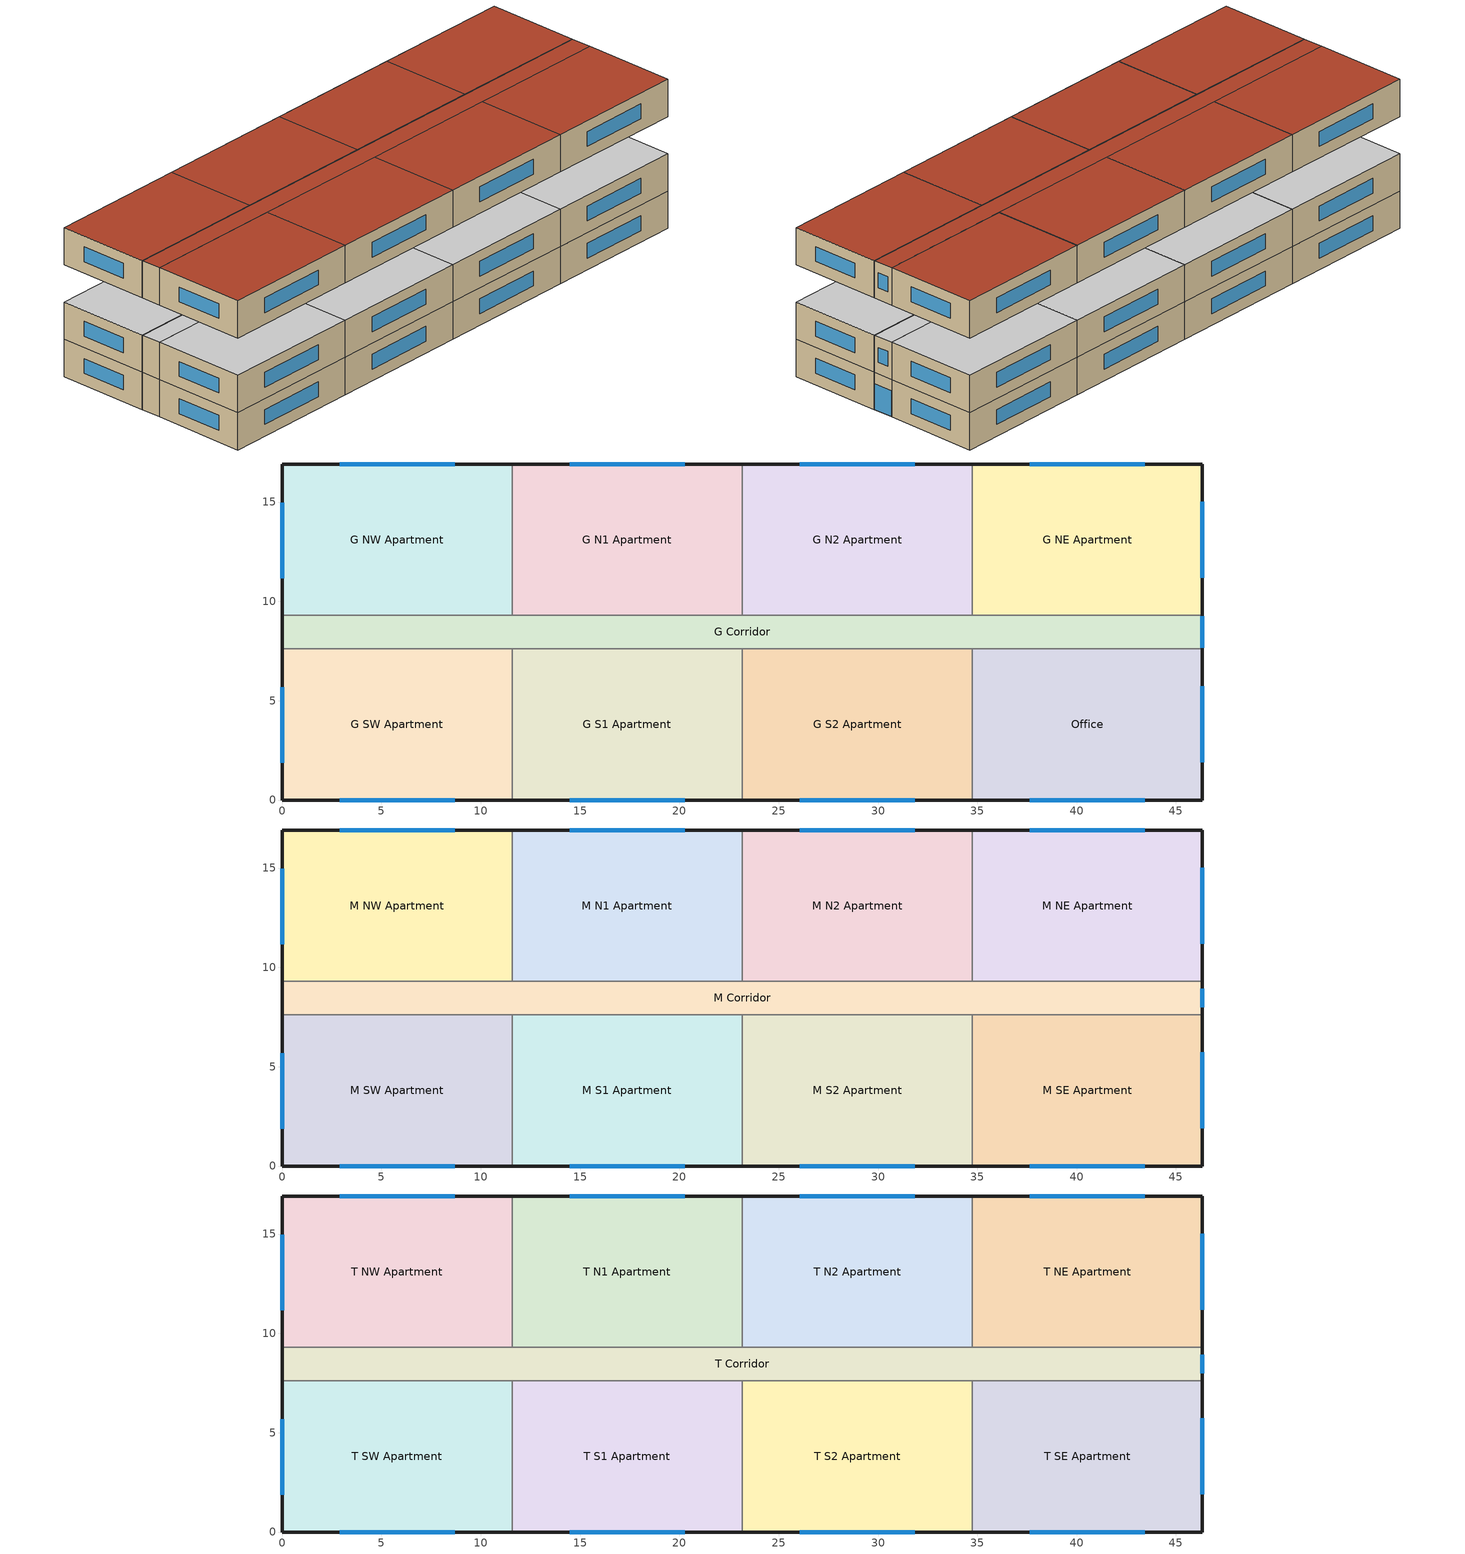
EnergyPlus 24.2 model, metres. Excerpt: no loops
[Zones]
G N1 Apartment
 floor ground (gGFloorN1A_Ffactor): 11.58,16.92 23.16,16.92 23.16,9.3 11.58,9.3 z0
 wall outside (res_ext_wall): 23.16,16.92 11.58,16.92 z0:3.05
 wall to G N2 Apartment (int_wall): 23.16,9.3 23.16,16.92 z0:3.05
 wall to G Corridor (int_wall): 11.58,9.3 23.16,9.3 z0:3.05
 window (ResWindow_U__SHGC_0.37): 20.27,16.92 14.48,16.92 z0.95:2.17
 ceiling adiabatic (int_slab_ceiling): 23.16,9.3 23.16,16.92 11.58,16.92 11.58,9.3 z3.05
G N2 Apartment
 floor ground (gGFloorN2A_Ffactor): 23.16,16.92 34.75,16.92 34.75,9.3 23.16,9.3 z0
 wall outside (res_ext_wall): 34.75,16.92 23.16,16.92 z0:3.05
 wall to G NE Apartment (int_wall): 34.75,9.3 34.75,16.92 z0:3.05
 wall to G Corridor (int_wall): 23.16,9.3 34.75,9.3 z0:3.05
 window (ResWindow_U__SHGC_0.37): 31.85,16.92 26.06,16.92 z0.95:2.17
 ceiling adiabatic (int_slab_ceiling): 34.75,9.3 34.75,16.92 23.16,16.92 23.16,9.3 z3.05
G NE Apartment
 floor ground (gGFloorNEA_Ffactor): 34.75,16.92 46.33,16.92 46.33,9.3 34.75,9.3 z0
 wall outside (res_ext_wall): 46.33,9.3 46.33,16.92 34.75,16.92 z0:3.05
 wall to G Corridor (int_wall): 34.75,9.3 46.33,9.3 z0:3.05
 window (ResWindow_U__SHGC_0.37): 46.33,11.2 46.33,15.01 / 43.43,16.92 37.64,16.92 z0.95:2.17
 ceiling adiabatic (int_slab_ceiling): 46.33,9.3 46.33,16.92 34.75,16.92 34.75,9.3 z3.05
G NW Apartment
 floor ground (gGFloorNWA_Ffactor): 0,16.92 11.58,16.92 11.58,9.3 0,9.3 z0
 wall outside (res_ext_wall): 11.58,16.92 0,16.92 0,9.3 z0:3.05
 wall to G N1 Apartment (int_wall): 11.58,9.3 11.58,16.92 z0:3.05
 wall to G Corridor (int_wall): 0,9.3 11.58,9.3 z0:3.05
 window (ResWindow_U__SHGC_0.37): 8.69,16.92 2.89,16.92 / 0,14.97 0,11.16 z0.95:2.17
 ceiling adiabatic (int_slab_ceiling): 11.58,9.3 11.58,16.92 0,16.92 0,9.3 z3.05
G S1 Apartment
 floor ground (gGFloorS1A_Ffactor): 11.58,7.62 23.16,7.62 23.16,0 11.58,0 z0
 wall outside (res_ext_wall): 11.58,0 23.16,0 z0:3.05
 wall to G S2 Apartment (int_wall): 23.16,0 23.16,7.62 z0:3.05
 wall to G Corridor (int_wall): 23.16,7.62 11.58,7.62 z0:3.05
 window (ResWindow_U__SHGC_0.37): 14.48,0 20.27,0 z0.95:2.17
 ceiling adiabatic (int_slab_ceiling): 23.16,0 23.16,7.62 11.58,7.62 11.58,0 z3.05
G S2 Apartment
 floor ground (gGFloorS2A_Ffactor): 23.16,7.62 34.75,7.62 34.75,0 23.16,0 z0
 wall outside (res_ext_wall): 23.16,0 34.75,0 z0:3.05
 wall to Office (int_wall): 34.75,0 34.75,7.62 z0:3.05
 wall to G Corridor (int_wall): 34.75,7.62 23.16,7.62 z0:3.05
 window (ResWindow_U__SHGC_0.37): 26.06,0 31.85,0 z0.95:2.17
 ceiling adiabatic (int_slab_ceiling): 34.75,0 34.75,7.62 23.16,7.62 23.16,0 z3.05
Office
 floor ground (gGFloorSEA_Ffactor): 34.75,7.62 46.33,7.62 46.33,0 34.75,0 z0
 wall outside (res_ext_wall): 34.75,0 46.33,0 46.33,7.62 z0:3.05
 wall to G Corridor (int_wall): 46.33,7.62 34.75,7.62 z0:3.05
 window (ResWindow_U__SHGC_0.37): 46.33,1.9 46.33,5.71 / 37.64,0 43.43,0 z0.95:2.17
 ceiling adiabatic (int_slab_ceiling): 46.33,0 46.33,7.62 34.75,7.62 34.75,0 z3.05
G SW Apartment
 floor ground (gGFloorSWA_Ffactor): 0,7.62 11.58,7.62 11.58,0 0,0 z0
 wall outside (res_ext_wall): 0,7.62 0,0 11.58,0 z0:3.05
 wall to G S1 Apartment (int_wall): 11.58,0 11.58,7.62 z0:3.05
 wall to G Corridor (int_wall): 11.58,7.62 0,7.62 z0:3.05
 window (ResWindow_U__SHGC_0.37): 2.9,0 8.69,0 / 0,5.68 0,1.87 z0.95:2.17
 ceiling adiabatic (int_slab_ceiling): 11.58,0 11.58,7.62 0,7.62 0,0 z3.05
G Corridor
 floor ground (gFloorC_Ffactor): 0,9.3 46.33,9.3 46.33,7.62 0,7.62 z0
 wall outside (res_ext_wall): 46.33,7.62 46.33,9.3 / 0,9.3 0,7.62 z0:3.05
 window (ResWindow_U__SHGC_0.37): 46.33,7.67 46.33,9.25 z0.03:2.13
 ceiling adiabatic (int_slab_ceiling): 46.33,7.62 46.33,9.3 0,9.3 0,7.62 z3.05
M N1 Apartment
 floor adiabatic (ext_slab_8in_with_carpet): 11.58,16.92 23.16,16.92 23.16,9.3 11.58,9.3 z3.05
 wall outside (res_ext_wall): 23.16,16.92 11.58,16.92 z3.05:6.1
 wall to M N2 Apartment (int_wall): 23.16,9.3 23.16,16.92 z3.05:6.1
 wall to M Corridor (int_wall): 11.58,9.3 23.16,9.3 z3.05:6.1
 window (ResWindow_U__SHGC_0.37): 20.27,16.92 14.48,16.92 z4:5.22
 ceiling adiabatic (int_slab_ceiling): 23.16,9.3 23.16,16.92 11.58,16.92 11.58,9.3 z6.1
M N2 Apartment
 floor adiabatic (ext_slab_8in_with_carpet): 23.16,16.92 34.75,16.92 34.75,9.3 23.16,9.3 z3.05
 wall outside (res_ext_wall): 34.75,16.92 23.16,16.92 z3.05:6.1
 wall to M NE Apartment (int_wall): 34.75,9.3 34.75,16.92 z3.05:6.1
 wall to M Corridor (int_wall): 23.16,9.3 34.75,9.3 z3.05:6.1
 window (ResWindow_U__SHGC_0.37): 31.85,16.92 26.06,16.92 z4:5.22
 ceiling adiabatic (int_slab_ceiling): 34.75,9.3 34.75,16.92 23.16,16.92 23.16,9.3 z6.1
M NE Apartment
 floor adiabatic (ext_slab_8in_with_carpet): 34.75,16.92 46.33,16.92 46.33,9.3 34.75,9.3 z3.05
 wall outside (res_ext_wall): 46.33,9.3 46.33,16.92 34.75,16.92 z3.05:6.1
 wall to M Corridor (int_wall): 34.75,9.3 46.33,9.3 z3.05:6.1
 window (ResWindow_U__SHGC_0.37): 46.33,11.2 46.33,15.01 / 43.43,16.92 37.64,16.92 z4:5.22
 ceiling adiabatic (int_slab_ceiling): 46.33,9.3 46.33,16.92 34.75,16.92 34.75,9.3 z6.1
M NW Apartment
 floor adiabatic (ext_slab_8in_with_carpet): 0,16.92 11.58,16.92 11.58,9.3 0,9.3 z3.05
 wall outside (res_ext_wall): 11.58,16.92 0,16.92 0,9.3 z3.05:6.1
 wall to M N1 Apartment (int_wall): 11.58,9.3 11.58,16.92 z3.05:6.1
 wall to M Corridor (int_wall): 0,9.3 11.58,9.3 z3.05:6.1
 window (ResWindow_U__SHGC_0.37): 8.69,16.92 2.89,16.92 / 0,14.97 0,11.16 z4:5.22
 ceiling adiabatic (int_slab_ceiling): 11.58,9.3 11.58,16.92 0,16.92 0,9.3 z6.1
M S1 Apartment
 floor adiabatic (ext_slab_8in_with_carpet): 11.58,7.62 23.16,7.62 23.16,0 11.58,0 z3.05
 wall outside (res_ext_wall): 11.58,0 23.16,0 z3.05:6.1
 wall to M S2 Apartment (int_wall): 23.16,0 23.16,7.62 z3.05:6.1
 wall to M Corridor (int_wall): 23.16,7.62 11.58,7.62 z3.05:6.1
 window (ResWindow_U__SHGC_0.37): 14.48,0 20.27,0 z4:5.22
 ceiling adiabatic (int_slab_ceiling): 23.16,0 23.16,7.62 11.58,7.62 11.58,0 z6.1
M S2 Apartment
 floor adiabatic (ext_slab_8in_with_carpet): 23.16,7.62 34.75,7.62 34.75,0 23.16,0 z3.05
 wall outside (res_ext_wall): 23.16,0 34.75,0 z3.05:6.1
 wall to M SE Apartment (int_wall): 34.75,0 34.75,7.62 z3.05:6.1
 wall to M Corridor (int_wall): 34.75,7.62 23.16,7.62 z3.05:6.1
 window (ResWindow_U__SHGC_0.37): 26.06,0 31.85,0 z4:5.22
 ceiling adiabatic (int_slab_ceiling): 34.75,0 34.75,7.62 23.16,7.62 23.16,0 z6.1
M SE Apartment
 floor adiabatic (ext_slab_8in_with_carpet): 34.75,7.62 46.33,7.62 46.33,0 34.75,0 z3.05
 wall outside (res_ext_wall): 34.75,0 46.33,0 46.33,7.62 z3.05:6.1
 wall to M Corridor (int_wall): 46.33,7.62 34.75,7.62 z3.05:6.1
 window (ResWindow_U__SHGC_0.37): 46.33,1.9 46.33,5.71 / 37.64,0 43.43,0 z4:5.22
 ceiling adiabatic (int_slab_ceiling): 46.33,0 46.33,7.62 34.75,7.62 34.75,0 z6.1
M SW Apartment
 floor adiabatic (ext_slab_8in_with_carpet): 0,7.62 11.58,7.62 11.58,0 0,0 z3.05
 wall outside (res_ext_wall): 0,7.62 0,0 11.58,0 z3.05:6.1
 wall to M S1 Apartment (int_wall): 11.58,0 11.58,7.62 z3.05:6.1
 wall to M Corridor (int_wall): 11.58,7.62 0,7.62 z3.05:6.1
 window (ResWindow_U__SHGC_0.37): 2.9,0 8.69,0 / 0,5.68 0,1.87 z4:5.22
 ceiling adiabatic (int_slab_ceiling): 11.58,0 11.58,7.62 0,7.62 0,0 z6.1
M Corridor
 floor adiabatic (ext_slab_8in_with_carpet): 0,9.3 46.33,9.3 46.33,7.62 0,7.62 z3.05
 wall outside (res_ext_wall): 46.33,7.62 46.33,9.3 / 0,9.3 0,7.62 z3.05:6.1
 window (ResWindow_U__SHGC_0.37): 46.33,8 46.33,8.91 z4:5.22
 ceiling adiabatic (int_slab_ceiling): 46.33,7.62 46.33,9.3 0,9.3 0,7.62 z6.1
T N1 Apartment
 floor adiabatic (ext_slab_8in_with_carpet): 11.58,16.92 23.16,16.92 23.16,9.3 11.58,9.3 z9.14
 wall outside (res_ext_wall): 23.16,16.92 11.58,16.92 z9.14:12.19
 wall to T N2 Apartment (int_wall): 23.16,9.3 23.16,16.92 z9.14:12.19
 wall to T Corridor (int_wall): 11.58,9.3 23.16,9.3 z9.14:12.19
 window (ResWindow_U__SHGC_0.37): 20.27,16.92 14.48,16.92 z10.1:11.32
 roof outside (res_roof): 23.16,9.3 23.16,16.92 11.58,16.92 11.58,9.3 z12.19
T N2 Apartment
 floor adiabatic (ext_slab_8in_with_carpet): 23.16,16.92 34.75,16.92 34.75,9.3 23.16,9.3 z9.14
 wall outside (res_ext_wall): 34.75,16.92 23.16,16.92 z9.14:12.19
 wall to T NE Apartment (int_wall): 34.75,9.3 34.75,16.92 z9.14:12.19
 wall to T Corridor (int_wall): 23.16,9.3 34.75,9.3 z9.14:12.19
 window (ResWindow_U__SHGC_0.37): 31.85,16.92 26.06,16.92 z10.1:11.32
 roof outside (res_roof): 34.75,9.3 34.75,16.92 23.16,16.92 23.16,9.3 z12.19
T NW Apartment
 floor adiabatic (ext_slab_8in_with_carpet): 0,16.92 11.58,16.92 11.58,9.3 0,9.3 z9.14
 wall outside (res_ext_wall): 11.58,16.92 0,16.92 0,9.3 z9.14:12.19
 wall to T N1 Apartment (int_wall): 11.58,9.3 11.58,16.92 z9.14:12.19
 wall to T Corridor (int_wall): 0,9.3 11.58,9.3 z9.14:12.19
 window (ResWindow_U__SHGC_0.37): 8.69,16.92 2.89,16.92 / 0,14.97 0,11.16 z10.1:11.32
 roof outside (res_roof): 11.58,9.3 11.58,16.92 0,16.92 0,9.3 z12.19
T S1 Apartment
 floor adiabatic (ext_slab_8in_with_carpet): 11.58,7.62 23.16,7.62 23.16,0 11.58,0 z9.14
 wall outside (res_ext_wall): 11.58,0 23.16,0 z9.14:12.19
 wall to T S2 Apartment (int_wall): 23.16,0 23.16,7.62 z9.14:12.19
 wall to T Corridor (int_wall): 23.16,7.62 11.58,7.62 z9.14:12.19
 window (ResWindow_U__SHGC_0.37): 14.48,0 20.27,0 z10.1:11.32
 roof outside (res_roof): 23.16,0 23.16,7.62 11.58,7.62 11.58,0 z12.19
T S2 Apartment
 floor adiabatic (ext_slab_8in_with_carpet): 23.16,7.62 34.75,7.62 34.75,0 23.16,0 z9.14
 wall outside (res_ext_wall): 23.16,0 34.75,0 z9.14:12.19
 wall to T SE Apartment (int_wall): 34.75,0 34.75,7.62 z9.14:12.19
 wall to T Corridor (int_wall): 34.75,7.62 23.16,7.62 z9.14:12.19
 window (ResWindow_U__SHGC_0.37): 26.06,0 31.85,0 z10.1:11.32
 roof outside (res_roof): 34.75,0 34.75,7.62 23.16,7.62 23.16,0 z12.19
T SW Apartment
 floor adiabatic (ext_slab_8in_with_carpet): 0,7.62 11.58,7.62 11.58,0 0,0 z9.14
 wall outside (res_ext_wall): 0,7.62 0,0 11.58,0 z9.14:12.19
 wall to T S1 Apartment (int_wall): 11.58,0 11.58,7.62 z9.14:12.19
 wall to T Corridor (int_wall): 11.58,7.62 0,7.62 z9.14:12.19
 window (ResWindow_U__SHGC_0.37): 2.9,0 8.69,0 / 0,5.68 0,1.87 z10.1:11.32
 roof outside (res_roof): 11.58,0 11.58,7.62 0,7.62 0,0 z12.19
T Corridor
 floor adiabatic (ext_slab_8in_with_carpet): 0,9.3 46.33,9.3 46.33,7.62 0,7.62 z9.14
 wall outside (res_ext_wall): 46.33,7.62 46.33,9.3 / 0,9.3 0,7.62 z9.14:12.19
 window (ResWindow_U__SHGC_0.37): 46.33,8 46.33,8.91 z10.1:11.32
 roof outside (res_roof): 46.33,7.62 46.33,9.3 0,9.3 0,7.62 z12.19
T NE Apartment
 floor adiabatic (ext_slab_8in_with_carpet): 34.75,16.92 46.33,16.92 46.33,9.3 34.75,9.3 z9.14
 wall outside (res_ext_wall): 46.33,9.3 46.33,16.92 34.75,16.92 z9.14:12.19
 wall to T Corridor (int_wall): 34.75,9.3 46.33,9.3 z9.14:12.19
 window (ResWindow_U__SHGC_0.37): 46.33,11.2 46.33,15.01 / 43.43,16.92 37.64,16.92 z10.1:11.32
 roof outside (res_roof): 46.33,9.3 46.33,16.92 34.75,16.92 34.75,9.3 z12.19
T SE Apartment
 floor adiabatic (ext_slab_8in_with_carpet): 34.75,7.62 46.33,7.62 46.33,0 34.75,0 z9.14
 wall outside (res_ext_wall): 34.75,0 46.33,0 46.33,7.62 z9.14:12.19
 wall to T Corridor (int_wall): 46.33,7.62 34.75,7.62 z9.14:12.19
 window (ResWindow_U__SHGC_0.37): 46.33,1.9 46.33,5.71 / 37.64,0 43.43,0 z10.1:11.32
 roof outside (res_roof): 46.33,0 46.33,7.62 34.75,7.62 34.75,0 z12.19
[Building]
ApartmentMidRise: Loads convergence tolerance value=0.04; Maximum number of warmup days=15; Minimum number of warmup days=6; North axis=0; Solar distribution=MinimalShadowing; Temperature convergence tolerance value=0.4; Terrain=City
[Site:GroundTemperature:FCfactorMethod]
January ground temperature=7.1; February ground temperature=3; March ground temperature=-1; April ground temperature=0.8; May ground temperature=-0.2; June ground temperature=4.8; July ground temperature=6.1; August ground temperature=13.7; September ground temperature=22.2; October ground temperature=22.7; November ground temperature=21.7; December ground temperature=18.5
[Site:Location]
Denver-Aurora-Buckley.AFB_CO_USA WMO=724695: Elevation=1726; Latitude=39.72; Longitude=-104.75; Time zone=-7
[Site:WaterMainsTemperature]
Annual average outdoor air temperature=9.95; Calculation method=Correlation; Maximum difference in monthly average outdoor air temperatures=23.7
[SizingPeriod:DesignDay] Barometric pressure=82237; Day of month=21; Daylight saving time indicator=No; Dry bulb temperature range modifier type=DefaultMultipliers; Humidity condition type=WetBulb; Rain indicator=No; Snow indicator=No
Name | Ashrae clear sky optical depth for beam irradiance taub | Ashrae clear sky optical depth for diffuse irradiance taud | Daily dry bulb temperature range | Day type | Maximum dry bulb temperature | Month | Solar model indicator | Wetbulb or dewpoint at maximum dry bulb | Wind direction | Wind speed | Sky clearness
Denver-Aurora-Buckley.AFB_CO_USA Ann Clg .4% Condns DB=>MWB | 0.423 | 2.02 | 14.8 | SummerDesignDay | 33.9 | 7 | ASHRAETau | 15 | 30 | 3.6
Denver-Aurora-Buckley.AFB_CO_USA Ann Htg 99.6% Condns DB |  |  | 0 | WinterDesignDay | -17.9 | 12 | ASHRAEClearSky | -17.9 | 180 | 2.5 | 0
[Construction]
InteriorFurnishings: Std Wood 6inch
ResWindow_U__SHGC_0.37: Res Window Glazing Layer
ext_slab_8in_with_carpet: 200mm Normalweight concrete floor, CP02 CARPET PAD
int_slab_ceiling: CP02 CARPET PAD, 100mm Normalweight concrete floor
int_wall: G01 13mm gypsum board, G01 13mm gypsum board
res_ext_wall: F07 25mm stucco, G01 16mm gypsum board, Res_Exterior_Wall_Insulation, G01 16mm gypsum board
res_roof: F13 Built-up roofing, Res_Roof_Insulation, F08 Metal surface
[Construction:FfactorGroundFloor] F factor=0.88281
Name | Area | Perimeterexposed
gFloorC_Ffactor | 77.6585 | 3.3526
gGFloorN1A_Ffactor; gGFloorN2A_Ffactor; gGFloorS1A_Ffactor; gGFloorS2A_Ffactor | 88.2487 | 11.5818
gGFloorNEA_Ffactor; gGFloorNWA_Ffactor; gGFloorSEA_Ffactor; gGFloorSWA_Ffactor | 88.2487 | 19.2014
[Material]
Name | Conductivity | Density | Roughness | Specific heat | Thickness | Solar absorptance | Thermal absorptance | Visible absorptance
100mm Normalweight concrete floor | 2.31 | 2322 | MediumRough | 832 | 0.1016
200mm Normalweight concrete floor | 2.31 | 2322 | MediumRough | 832 | 0.2032
F07 25mm stucco | 0.72 | 1856 | Smooth | 840 | 0.0254 | 0.7 | 0.9 | 0.7
F08 Metal surface | 45.28 | 7824 | Smooth | 500 | 0.0008
F13 Built-up roofing | 0.16 | 1120 | Rough | 1460 | 0.0095 | 0.7 | 0.9
G01 13mm gypsum board | 0.16 | 800 | Smooth | 1090 | 0.0127 | 0.7 | 0.9 | 0.5
G01 16mm gypsum board | 0.16 | 800 | MediumSmooth | 1090 | 0.0159
Std Wood 6inch | 0.12 | 540 | MediumSmooth | 1210 | 0.15 | 0.7 | 0.9 | 0.7
[Material:NoMass] Solar absorptance=0.7; Thermal absorptance=0.9
Name | Roughness | Thermal resistance | Visible absorptance
CP02 CARPET PAD | VeryRough | 0.21648 | 0.8
Res_Exterior_Wall_Insulation | MediumSmooth | 2.81828 | 0.7
Res_Roof_Insulation | MediumSmooth | 5.30668 | 0.7
[WindowMaterial:SimpleGlazingSystem]
Res Window Glazing Layer: Solar heat gain coefficient=0.37; U factor=2.15774; Visible transmittance=0.407
[AvailabilityManager:Scheduled] Schedule=COMPACT HVAC-ALWAYS 1
Split GN1 Availability; Split GN2 Availability; Split GNE Availability; Split GNW Availability; Split GS1 Availability; Split GS2 Availability; Split GSW Availability; Split MN1 Availability; Split MN2 Availability; Split MNE Availability; Split MNW Availability; Split MS1 Availability; Split MS2 Availability; Split MSE Availability; Split MSW Availability; Split Office Availability; Split TN1 Availability; Split TN2 Availability; Split TNE Availability; Split TNW Availability; Split TS1 Availability; Split TS2 Availability; Split TSE Availability; Split TSW Availability
[ElectricEquipment] Fraction latent=0
Name | Design level | Design level calculation method | End use subcategory | Fraction lost | Fraction radiant | Schedule | Zone or zonelist or space or spacelist | Watts per floor area
Elevators_Lights_Fan | 63 | EquipmentLevel | ElevatorLightsFan | 0.95 | 0 | ELEV_LIGHT_FAN_SCH_ADD_DF | G Corridor
G Corridor_Elevators_Equip | 16054.9 | EquipmentLevel | ElevatorLift | 0.95 | 0 | BLDG_ELEVATORS | G Corridor
Plug_GN1 |  | Watts/Area | MiscPlug | 0 | 0.5 | EQP_APT_SCH | G N1 Apartment | 6.67
Plug_GN2 |  | Watts/Area | MiscPlug | 0 | 0.5 | EQP_APT_SCH | G N2 Apartment | 6.67
Plug_GNE |  | Watts/Area | MiscPlug | 0 | 0.5 | EQP_APT_SCH | G NE Apartment | 6.67
Plug_GNW |  | Watts/Area | MiscPlug | 0 | 0.5 | EQP_APT_SCH | G NW Apartment | 6.67
Plug_GS1 |  | Watts/Area | MiscPlug | 0 | 0.5 | EQP_APT_SCH | G S1 Apartment | 6.67
Plug_GS2 |  | Watts/Area | MiscPlug | 0 | 0.5 | EQP_APT_SCH | G S2 Apartment | 6.67
Plug_GSW |  | Watts/Area | MiscPlug | 0 | 0.5 | EQP_APT_SCH | G SW Apartment | 6.67
Plug_MN1 |  | Watts/Area | MiscPlug | 0 | 0.5 | EQP_APT_SCH | M N1 Apartment | 6.67
Plug_MN2 |  | Watts/Area | MiscPlug | 0 | 0.5 | EQP_APT_SCH | M N2 Apartment | 6.67
Plug_MNE |  | Watts/Area | MiscPlug | 0 | 0.5 | EQP_APT_SCH | M NE Apartment | 6.67
Plug_MNW |  | Watts/Area | MiscPlug | 0 | 0.5 | EQP_APT_SCH | M NW Apartment | 6.67
Plug_MS1 |  | Watts/Area | MiscPlug | 0 | 0.5 | EQP_APT_SCH | M S1 Apartment | 6.67
Plug_MS2 |  | Watts/Area | MiscPlug | 0 | 0.5 | EQP_APT_SCH | M S2 Apartment | 6.67
Plug_MSE |  | Watts/Area | MiscPlug | 0 | 0.5 | EQP_APT_SCH | M SE Apartment | 6.67
Plug_MSW |  | Watts/Area | MiscPlug | 0 | 0.5 | EQP_APT_SCH | M SW Apartment | 6.67
Plug_Office |  | Watts/Area | MiscPlug | 0 | 0.5 | EQP_OFF_SCH | Office | 6.67
Plug_TN1 |  | Watts/Area | MiscPlug | 0 | 0.5 | EQP_APT_SCH | T N1 Apartment | 6.67
Plug_TN2 |  | Watts/Area | MiscPlug | 0 | 0.5 | EQP_APT_SCH | T N2 Apartment | 6.67
Plug_TNE |  | Watts/Area | MiscPlug | 0 | 0.5 | EQP_APT_SCH | T NE Apartment | 6.67
Plug_TNW |  | Watts/Area | MiscPlug | 0 | 0.5 | EQP_APT_SCH | T NW Apartment | 6.67
Plug_TS1 |  | Watts/Area | MiscPlug | 0 | 0.5 | EQP_APT_SCH | T S1 Apartment | 6.67
Plug_TS2 |  | Watts/Area | MiscPlug | 0 | 0.5 | EQP_APT_SCH | T S2 Apartment | 6.67
Plug_TSE |  | Watts/Area | MiscPlug | 0 | 0.5 | EQP_APT_SCH | T SE Apartment | 6.67
Plug_TSW |  | Watts/Area | MiscPlug | 0 | 0.5 | EQP_APT_SCH | T SW Apartment | 6.67
[EnergyManagementSystem:Actuator] Actuated component control type=Schedule Value; Actuated component type=Schedule:Compact
Name | Actuated component unique
N_Apartment_CLGSETP_Actuator | N CLGSETP_APT_SCH
N_Apartment_HTGSETP_Actuator | N HTGSETP_APT_SCH
S_Apartment_CLGSETP_Actuator | S CLGSETP_APT_SCH
S_Apartment_HTGSETP_Actuator | S HTGSETP_APT_SCH
[EnergyManagementSystem:Program]
Door_Switch_Enabled_Thermostat_Reset_Program_N_Apartments: IF (M_N1_Apartment_Sliding_Door_Ventilation_Sensor > 0); SET N_Apartment_CLGSETP_Actuator = 32.22; SET N_Apartment_HTGSETP_Actuator = 12.78; ELSE; SET N_Apartment_CLGSETP_Actuator = null; SET N_Apartment_HTGSETP_Actuator = null; ENDIF
Door_Switch_Enabled_Thermostat_Reset_Program_S_Apartments: IF (M_S1_Apartment_Sliding_Door_Ventilation_Sensor > 0); SET S_Apartment_CLGSETP_Actuator = 32.22; SET S_Apartment_HTGSETP_Actuator = 12.78; ELSE; SET S_Apartment_CLGSETP_Actuator = null; SET S_Apartment_HTGSETP_Actuator = null; ENDIF
[EnergyManagementSystem:ProgramCallingManager]
Door_Switch_Enabled_Thermostat_Reset: BeginTimestepBeforePredictor; Door_Switch_Enabled_Thermostat_Reset_Program_N_Apartments; Door_Switch_Enabled_Thermostat_Reset_Program_S_Apartments
[Exterior:Lights]
Facade Lighting: Control option=AstronomicalClock; Design level=1651; End use subcategory=General; Schedule=Exterior_Lgt_ALWAYS_ON
[InternalMass] Construction=InteriorFurnishings
Name | Zone or zonelist | Surface area
G InternalMass N1A | G N1 Apartment | 88.2493
G InternalMass N2A | G N2 Apartment | 88.2493
G InternalMass NEA | G NE Apartment | 88.2493
G InternalMass NWA | G NW Apartment | 88.2493
G InternalMass S1A | G S1 Apartment | 88.2493
G InternalMass S2A | G S2 Apartment | 88.2493
G InternalMass SEA | Office | 88.2493
G InternalMass SWA | G SW Apartment | 88.2493
M InternalMass N1A | M N1 Apartment | 176.499
M InternalMass N2A | M N2 Apartment | 176.499
M InternalMass NEA | M NE Apartment | 176.499
M InternalMass NWA | M NW Apartment | 176.499
M InternalMass S1A | M S1 Apartment | 176.499
M InternalMass S2A | M S2 Apartment | 176.499
M InternalMass SEA | M SE Apartment | 176.499
M InternalMass SWA | M SW Apartment | 176.499
T InternalMass N1A | T N1 Apartment | 88.2493
T InternalMass N2A | T N2 Apartment | 88.2493
T InternalMass NEA | T NE Apartment | 88.2493
T InternalMass NWA | T NW Apartment | 88.2493
T InternalMass S1A | T S1 Apartment | 88.2493
T InternalMass S2A | T S2 Apartment | 88.2493
T InternalMass SEA | T SE Apartment | 88.2493
T InternalMass SWA | T SW Apartment | 88.2493
[Lights] Design level calculation method=Watts/Area; Fraction radiant=0.6; Fraction replaceable=1; Fraction visible=0.2; Return air fraction=0; Return air fraction calculated from plenum temperature=No
Name | End use subcategory | Schedule | Watts per floor area | Zone or zonelist or space or spacelist
Lighting_hardwired_GC | LightsWired | LTG_COR_SCH | 5.29584 | G Corridor
Lighting_hardwired_GN1 | LightsWired | LTG_APT_SCH | 6.45835 | G N1 Apartment
Lighting_hardwired_GN2 | LightsWired | LTG_APT_SCH | 6.45835 | G N2 Apartment
Lighting_hardwired_GNE | LightsWired | LTG_APT_SCH | 6.45835 | G NE Apartment
Lighting_hardwired_GNW | LightsWired | LTG_APT_SCH | 6.45835 | G NW Apartment
Lighting_hardwired_GS1 | LightsWired | LTG_APT_SCH | 6.45835 | G S1 Apartment
Lighting_hardwired_GS2 | LightsWired | LTG_APT_SCH | 6.45835 | G S2 Apartment
Lighting_hardwired_GSW | LightsWired | LTG_APT_SCH | 6.45835 | G SW Apartment
Lighting_hardwired_MC | LightsWired | LTG_COR_SCH | 5.29584 | M Corridor
Lighting_hardwired_MN1 | LightsWired | LTG_APT_SCH | 6.45835 | M N1 Apartment
Lighting_hardwired_MN2 | LightsWired | LTG_APT_SCH | 6.45835 | M N2 Apartment
Lighting_hardwired_MNE | LightsWired | LTG_APT_SCH | 6.45835 | M NE Apartment
Lighting_hardwired_MNW | LightsWired | LTG_APT_SCH | 6.45835 | M NW Apartment
Lighting_hardwired_MS1 | LightsWired | LTG_APT_SCH | 6.45835 | M S1 Apartment
Lighting_hardwired_MS2 | LightsWired | LTG_APT_SCH | 6.45835 | M S2 Apartment
Lighting_hardwired_MSE | LightsWired | LTG_APT_SCH | 6.45835 | M SE Apartment
Lighting_hardwired_MSW | LightsWired | LTG_APT_SCH | 6.45835 | M SW Apartment
Lighting_hardwired_Office | LightsWired | LTG_OFF_SCH | 7.96529 | Office
Lighting_hardwired_TC | LightsWired | LTG_COR_SCH | 5.29584 | T Corridor
Lighting_hardwired_TN1 | LightsWired | LTG_APT_SCH | 6.45835 | T N1 Apartment
Lighting_hardwired_TN2 | LightsWired | LTG_APT_SCH | 6.45835 | T N2 Apartment
Lighting_hardwired_TNE | LightsWired | LTG_APT_SCH | 6.45835 | T NE Apartment
Lighting_hardwired_TNW | LightsWired | LTG_APT_SCH | 6.45835 | T NW Apartment
Lighting_hardwired_TS1 | LightsWired | LTG_APT_SCH | 6.45835 | T S1 Apartment
Lighting_hardwired_TS2 | LightsWired | LTG_APT_SCH | 6.45835 | T S2 Apartment
Lighting_hardwired_TSE | LightsWired | LTG_APT_SCH | 6.45835 | T SE Apartment
Lighting_hardwired_TSW | LightsWired | LTG_APT_SCH | 6.45835 | T SW Apartment
Lighting_plugin_GN1 | LightsPlugIn | LTG_APT_SCH | 2.90626 | G N1 Apartment
Lighting_plugin_GN2 | LightsPlugIn | LTG_APT_SCH | 2.90626 | G N2 Apartment
Lighting_plugin_GNE | LightsPlugIn | LTG_APT_SCH | 2.90626 | G NE Apartment
Lighting_plugin_GNW | LightsPlugIn | LTG_APT_SCH | 2.90626 | G NW Apartment
Lighting_plugin_GS1 | LightsPlugIn | LTG_APT_SCH | 2.90626 | G S1 Apartment
Lighting_plugin_GS2 | LightsPlugIn | LTG_APT_SCH | 2.90626 | G S2 Apartment
Lighting_plugin_GSW | LightsPlugIn | LTG_APT_SCH | 2.90626 | G SW Apartment
Lighting_plugin_MN1 | LightsPlugIn | LTG_APT_SCH | 2.90626 | M N1 Apartment
Lighting_plugin_MN2 | LightsPlugIn | LTG_APT_SCH | 2.90626 | M N2 Apartment
Lighting_plugin_MNE | LightsPlugIn | LTG_APT_SCH | 2.90626 | M NE Apartment
Lighting_plugin_MNW | LightsPlugIn | LTG_APT_SCH | 2.90626 | M NW Apartment
Lighting_plugin_MS1 | LightsPlugIn | LTG_APT_SCH | 2.90626 | M S1 Apartment
Lighting_plugin_MS2 | LightsPlugIn | LTG_APT_SCH | 2.90626 | M S2 Apartment
Lighting_plugin_MSE | LightsPlugIn | LTG_APT_SCH | 2.90626 | M SE Apartment
Lighting_plugin_MSW | LightsPlugIn | LTG_APT_SCH | 2.90626 | M SW Apartment
Lighting_plugin_TN1 | LightsPlugIn | LTG_APT_SCH | 2.90626 | T N1 Apartment
Lighting_plugin_TN2 | LightsPlugIn | LTG_APT_SCH | 2.90626 | T N2 Apartment
Lighting_plugin_TNE | LightsPlugIn | LTG_APT_SCH | 2.90626 | T NE Apartment
Lighting_plugin_TNW | LightsPlugIn | LTG_APT_SCH | 2.90626 | T NW Apartment
Lighting_plugin_TS1 | LightsPlugIn | LTG_APT_SCH | 2.90626 | T S1 Apartment
Lighting_plugin_TS2 | LightsPlugIn | LTG_APT_SCH | 2.90626 | T S2 Apartment
Lighting_plugin_TSE | LightsPlugIn | LTG_APT_SCH | 2.90626 | T SE Apartment
Lighting_plugin_TSW | LightsPlugIn | LTG_APT_SCH | 2.90626 | T SW Apartment
[People] Activity level schedule=Activity Schedule; Fraction radiant=1; Number of people calculation method=People; Sensible heat fraction=Autocalculate
Name | Number of people | Number of people schedule | Zone or zonelist or space or spacelist
Occup_GN1 | 2.5 | OCC_APT_SCH | G N1 Apartment
Occup_GN2 | 2.5 | OCC_APT_SCH | G N2 Apartment
Occup_GNE | 2.5 | OCC_APT_SCH | G NE Apartment
Occup_GNW | 2.5 | OCC_APT_SCH | G NW Apartment
Occup_GS1 | 2.5 | OCC_APT_SCH | G S1 Apartment
Occup_GS2 | 2.5 | OCC_APT_SCH | G S2 Apartment
Occup_GSW | 2.5 | OCC_APT_SCH | G SW Apartment
Occup_MN1 | 2.5 | OCC_APT_SCH | M N1 Apartment
Occup_MN2 | 2.5 | OCC_APT_SCH | M N2 Apartment
Occup_MNE | 2.5 | OCC_APT_SCH | M NE Apartment
Occup_MNW | 2.5 | OCC_APT_SCH | M NW Apartment
Occup_MS1 | 2.5 | OCC_APT_SCH | M S1 Apartment
Occup_MS2 | 2.5 | OCC_APT_SCH | M S2 Apartment
Occup_MSE | 2.5 | OCC_APT_SCH | M SE Apartment
Occup_MSW | 2.5 | OCC_APT_SCH | M SW Apartment
Occup_Office | 1 | OCC_OFF_w_SB_SCH | Office
Occup_TN1 | 2.5 | OCC_APT_SCH | T N1 Apartment
Occup_TN2 | 2.5 | OCC_APT_SCH | T N2 Apartment
Occup_TNE | 2.5 | OCC_APT_SCH | T NE Apartment
Occup_TNW | 2.5 | OCC_APT_SCH | T NW Apartment
Occup_TS1 | 2.5 | OCC_APT_SCH | T S1 Apartment
Occup_TS2 | 2.5 | OCC_APT_SCH | T S2 Apartment
Occup_TSE | 2.5 | OCC_APT_SCH | T SE Apartment
Occup_TSW | 2.5 | OCC_APT_SCH | T SW Apartment
[Zone] Multiplier=1; Type=1
G Corridor; G N1 Apartment; G N2 Apartment; G NE Apartment; G NW Apartment; G S1 Apartment; G S2 Apartment; G SW Apartment; M Corridor; M N1 Apartment; M N2 Apartment; M NE Apartment; M NW Apartment; M S1 Apartment; M S2 Apartment; M SE Apartment; M SW Apartment; Office; T Corridor; T N1 Apartment; T N2 Apartment; T NE Apartment; T NW Apartment; T S1 Apartment; T S2 Apartment; T SE Apartment; T SW Apartment
[ZoneInfiltration:DesignFlowRate] Temperature term coefficient=0; Velocity squared term coefficient=0
Name | Constant term coefficient | Design flow rate | Design flow rate calculation method | Schedule | Velocity term coefficient | Zone or zonelist or space or spacelist | Flow rate per exterior surface area
Door_Infil_GC | 1 | 0.327531 | Flow/Zone | INFIL_Door_Opening_SCH | 0 | G Corridor
Infil_GC | 0 | 0 | Flow/ExteriorArea | INF_COR_SCH | 0.224 | G Corridor | 0.00056896
Infil_GN1 | 0 | 0 | Flow/ExteriorArea | INF_APT_SCH | 0.224 | G N1 Apartment | 0.00056896
Infil_GN2 | 0 | 0 | Flow/ExteriorArea | INF_APT_SCH | 0.224 | G N2 Apartment | 0.00056896
Infil_GNE | 0 | 0 | Flow/ExteriorArea | INF_APT_SCH | 0.224 | G NE Apartment | 0.00056896
Infil_GNW | 0 | 0 | Flow/ExteriorArea | INF_APT_SCH | 0.224 | G NW Apartment | 0.00056896
Infil_GS1 | 0 | 0 | Flow/ExteriorArea | INF_APT_SCH | 0.224 | G S1 Apartment | 0.00056896
Infil_GS2 | 0 | 0 | Flow/ExteriorArea | INF_APT_SCH | 0.224 | G S2 Apartment | 0.00056896
Infil_GSW | 0 | 0 | Flow/ExteriorArea | INF_APT_SCH | 0.224 | G SW Apartment | 0.00056896
Infil_MC | 0 | 0 | Flow/ExteriorArea | INF_COR_SCH | 0.224 | M Corridor | 0.00056896
Infil_MN1 | 0 | 0 | Flow/ExteriorArea | INF_APT_SCH | 0.224 | M N1 Apartment | 0.00056896
Infil_MN2 | 0 | 0 | Flow/ExteriorArea | INF_APT_SCH | 0.224 | M N2 Apartment | 0.00056896
Infil_MNE | 0 | 0 | Flow/ExteriorArea | INF_APT_SCH | 0.224 | M NE Apartment | 0.00056896
Infil_MNW | 0 | 0 | Flow/ExteriorArea | INF_APT_SCH | 0.224 | M NW Apartment | 0.00056896
Infil_MS1 | 0 | 0 | Flow/ExteriorArea | INF_APT_SCH | 0.224 | M S1 Apartment | 0.00056896
Infil_MS2 | 0 | 0 | Flow/ExteriorArea | INF_APT_SCH | 0.224 | M S2 Apartment | 0.00056896
Infil_MSE | 0 | 0 | Flow/ExteriorArea | INF_APT_SCH | 0.224 | M SE Apartment | 0.00056896
Infil_MSW | 0 | 0 | Flow/ExteriorArea | INF_APT_SCH | 0.224 | M SW Apartment | 0.00056896
Infil_NE | 0 | 0 | Flow/ExteriorArea | INF_APT_SCH | 0.224 | T NE Apartment | 0.000226844
Infil_NW | 0 | 0 | Flow/ExteriorArea | INF_APT_SCH | 0.224 | T NW Apartment | 0.000226844
Infil_Office | 0 | 0 | Flow/ExteriorArea | INF_OFF_SCH | 0.224 | Office | 0.00056896
Infil_SE | 0 | 0 | Flow/ExteriorArea | INF_APT_SCH | 0.224 | T SE Apartment | 0.000226844
Infil_SW | 0 | 0 | Flow/ExteriorArea | INF_APT_SCH | 0.224 | T SW Apartment | 0.000226844
Infil_TC | 0 | 0 | Flow/ExteriorArea | INF_COR_SCH | 0.224 | T Corridor | 6.617e-05
Infil_TN1 | 0 | 0 | Flow/ExteriorArea | INF_APT_SCH | 0.224 | T N1 Apartment | 0.000162552
Infil_TN2 | 0 | 0 | Flow/ExteriorArea | INF_APT_SCH | 0.224 | T N2 Apartment | 0.000162552
Infil_TS1 | 0 | 0 | Flow/ExteriorArea | INF_APT_SCH | 0.224 | T S1 Apartment | 0.000162552
Infil_TS2 | 0 | 0 | Flow/ExteriorArea | INF_APT_SCH | 0.224 | T S2 Apartment | 0.000162552
[ZoneVentilation:WindandStackOpenArea] Delta temperature=-100; Discharge coefficient for opening=Autocalculate; Height difference=6.0957; Maximum indoor temperature=25.56; Maximum outdoor temperature=26.67; Maximum wind speed=40; Minimum indoor temperature=18.89; Minimum outdoor temperature=15.56; Opening area=0.0374; Opening area fraction schedule=Sliding_Doors_Ventilation_Availability_SCH; Opening effectiveness=Autocalculate
Name | Effective angle | Zone or space
G N1 Apartment Sliding Door Ventilation | 0 | G N1 Apartment
G N2 Apartment Sliding Door Ventilation | 0 | G N2 Apartment
G NE Apartment Sliding Door Ventilation | 0 | G NE Apartment
G NW Apartment Sliding Door Ventilation | 0 | G NW Apartment
G S1 Apartment Sliding Door Ventilation | 180 | G S1 Apartment
G S2 Apartment Sliding Door Ventilation | 180 | G S2 Apartment
G SW Apartment Sliding Door Ventilation | 180 | G SW Apartment
M N1 Apartment Sliding Door Ventilation | 0 | M N1 Apartment
M N2 Apartment Sliding Door Ventilation | 0 | M N2 Apartment
M NE Apartment Sliding Door Ventilation | 0 | M NE Apartment
M NW Apartment Sliding Door Ventilation | 0 | M NW Apartment
M S1 Apartment Sliding Door Ventilation | 180 | M S1 Apartment
M S2 Apartment Sliding Door Ventilation | 180 | M S2 Apartment
M SE Apartment Sliding Door Ventilation | 180 | M SE Apartment
M SW Apartment Sliding Door Ventilation | 180 | M SW Apartment
T N1 Apartment Sliding Door Ventilation | 0 | T N1 Apartment
T N2 Apartment Sliding Door Ventilation | 0 | T N2 Apartment
T NE Apartment Sliding Door Ventilation | 0 | T NE Apartment
T NW Apartment Sliding Door Ventilation | 0 | T NW Apartment
T S1 Apartment Sliding Door Ventilation | 180 | T S1 Apartment
T S2 Apartment Sliding Door Ventilation | 180 | T S2 Apartment
T SE Apartment Sliding Door Ventilation | 180 | T SE Apartment
T SW Apartment Sliding Door Ventilation | 180 | T SW Apartment
[Schedule:Compact]
Activity Schedule: Through: 12/31, For: AllDays, Until: 24:00, 95
BLDG_ELEVATORS; ELEV_LIGHT_FAN_SCH_ADD_DF: Through: 12/31, For: WinterDesignDay, Until: 24:00, 0.05, For: SummerDesignDay, Until: 24:00, 0.5, For: Allotherdays, Until: 04:00, 0.05, Until: 05:00, 0.1, Until: 06:00, 0.2, Until: 07:00, 0.4, Until: 09:00, 0.5, Until: 10:00, 0.35, Until: 16:00, 0.15, Until: 17:00, 0.35, Until: 19:00, 0.5, Until: 21:00, 0.4, Until: 22:00, 0.3, Until: 23:00, 0.2, Until: 24:00, 0.1
COMPACT HVAC-ALWAYS 1; Exterior_Lgt_ALWAYS_ON; INF_APT_SCH; INF_COR_SCH; INF_OFF_SCH: Through: 12/31, For: AllDays, Until: 24:00, 1
EQP_APT_SCH: Through: 12/31, For: AllDays, Until: 1:00, 0.45, Until: 2:00, 0.41, Until: 3:00, 0.39, Until: 5:00, 0.38, Until: 6:00, 0.43, Until: 7:00, 0.54, Until: 8:00, 0.65, Until: 9:00, 0.66, Until: 10:00, 0.67, Until: 11:00, 0.69, Until: 12:00, 0.7, Until: 13:00, 0.69, Until: 14:00, 0.66, Until: 15:00, 0.65, Until: 16:00, 0.68, Until: 17:00, 0.8, Until: 19:00, 1, Until: 20:00, 0.93, Until: 21:00, 0.89, Until: 22:00, 0.85, Until: 23:00, 0.71, Until: 24:00, 0.58
EQP_OFF_SCH: Through: 12/31, For: SummerDesignDay, Until: 24:00, 1, For: WinterDesignDay, Until: 24:00, 0, For: Weekdays, Until: 7:00, 0.218625, Until: 8:00, 0.33125, Until: 12:00, 0.92575, Until: 13:00, 0.870205, Until: 17:00, 0.92575, Until: 18:00, 0.33125, Until: 24:00, 0.218625, For AllOtherDays, Until: 24:00, 0.218625
INFIL_Door_Opening_SCH: Through: 12/31, For: AllDays, Until: 06:00, 0, Until: 07:00, 0.131, Until: 08:00, 1, Until: 17:00, 0.131, Until: 18:00, 1, Until: 22:00, 0.131, Until: 24:00, 0
LTG_APT_SCH: Through: 12/31, For: AllDays, Until: 4:00, 0.011316, Until: 5:00, 0.0339481, Until: 6:00, 0.0735542, Until: 7:00, 0.0792122, Until: 8:00, 0.0735542, Until: 9:00, 0.0339481, Until: 15:00, 0.0226321, Until: 16:00, 0.0396061, Until: 17:00, 0.0792122, Until: 18:00, 0.11316, Until: 19:00, 0.152766, Until: 21:00, 0.181056, Until: 22:00, 0.124476, Until: 23:00, 0.0678962, Until: 24:00, 0.0282901
LTG_COR_SCH: Through: 12/31, For: AllDays, Until: 24:00, 0.53144
LTG_OFF_SCH: Through: 12/31, For: SummerDesignDay, Until: 24:00, 1, For: WinterDesignDay, Until: 24:00, 0, For: Weekdays, Until: 8:00, 0.18, Until: 12:00, 0.76932, Until: 13:00, 0.68384, Until: 17:00, 0.76932, Until: 24:00, 0.18, For: AllOtherDays, Until: 24:00, 0.18
N CLGSETP_APT_SCH; S CLGSETP_APT_SCH: THROUGH: 12/31, FOR:AllDays, UNTIL: 24:00, 24
N HTGSETP_APT_SCH; S HTGSETP_APT_SCH: THROUGH: 12/31, FOR:AllDays, UNTIL: 24:00, 21.1
OCC_APT_SCH: Through: 12/31, For: AllDays, Until: 7:00, 1, Until: 8:00, 0.85, Until: 9:00, 0.39, Until: 16:00, 0.25, Until: 17:00, 0.3, Until: 18:00, 0.52, Until: 21:00, 0.87, Until: 24:00, 1
OCC_OFF_w_SB_SCH: Through: 12/31, For: Weekdays, Until: 01:00, 0, Until: 02:00, 0, Until: 03:00, 0, Until: 04:00, 0, Until: 05:00, 0, Until: 06:00, 0, Until: 07:00, 0, Until: 08:00, 0, Until: 09:00, 1, Until: 10:00, 1, Until: 11:00, 1, Until: 12:00, 1, Until: 13:00, 0, Until: 14:00, 1, Until: 15:00, 0, Until: 16:00, 1, Until: 17:00, 1, Until: 18:00, 0, Until: 19:00, 0, Until: 20:00, 0, Until: 21:00, 0, Until: 22:00, 0, Until: 23:00, 0, Until: 24:00, 0, For: AllOtherDays, Until: 01:00, 0, Until: 02:00, 0, Until: 03:00, 0, Until: 04:00, 0, Until: 05:00, 0, Until: 06:00, 0, Until: 07:00, 0, Until: 08:00, 0, Until: 09:00, 0, Until: 10:00, 0, Until: 11:00, 0, Until: 12:00, 0, Until: 13:00, 0, Until: 14:00, 0, Until: 15:00, 0, Until: 16:00, 0, Until: 17:00, 0, Until: 18:00, 0, Until: 19:00, 0, Until: 20:00, 0, Until: 21:00, 0, Until: 22:00, 0, Until: 23:00, 0, Until: 24:00, 0
Sliding_Doors_Ventilation_Availability_SCH: Through: 12/31, For: WinterDesignDay SummerDesignDay, Until: 24:00, 0, For: Allotherdays, Until: 6:00, 0, Until: 22:00, 1, Until: 24:00, 0
